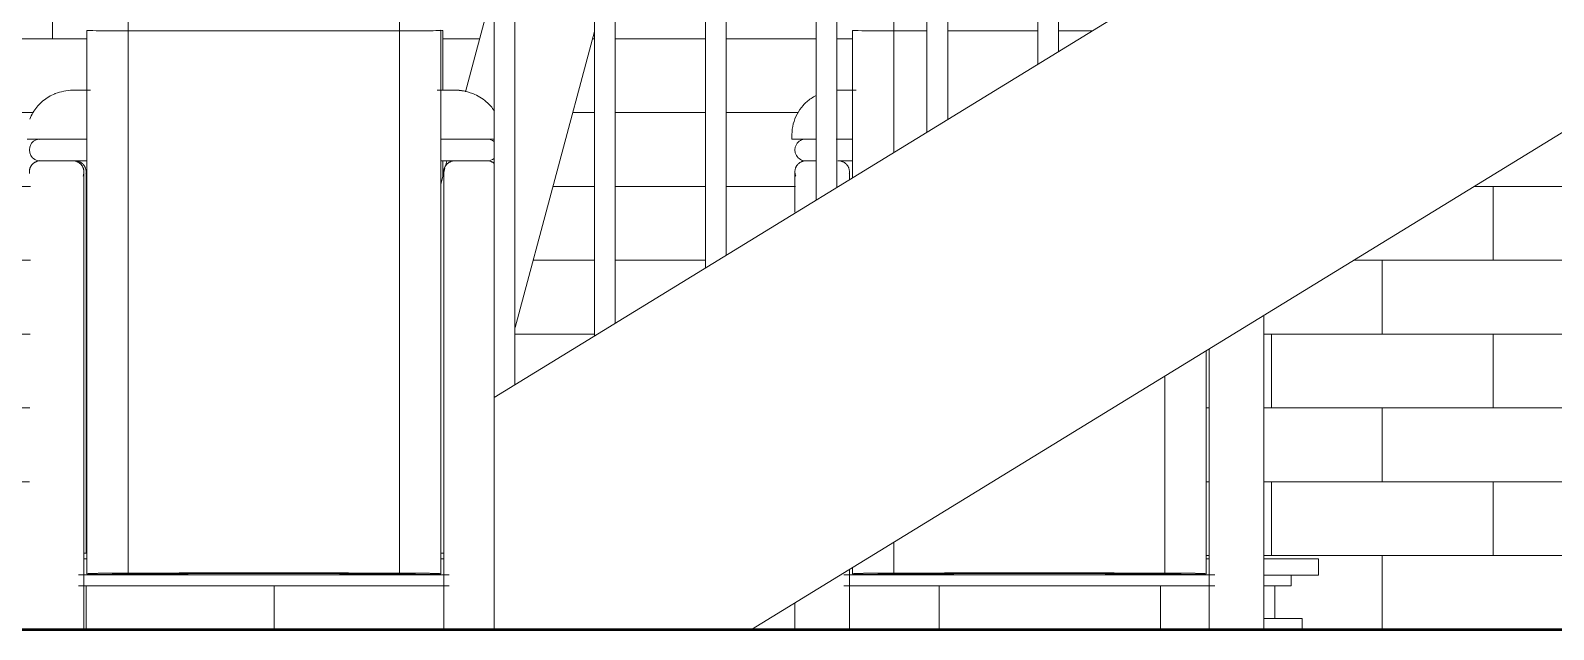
# Model space of a CAD drawing. Extents: x 4834 to 83801, y -13735 to 32221.
# Drawn here: x 13350.3 to 13405.3, y -12508.5 to -12486.9 of the extents above; entities that cross this region are included whole.
import ezdxf

# ---------------------------------------------------------------- set-up
doc = ezdxf.new("R2010")
doc.units = 0
doc.header["$LTSCALE"] = 8
doc.header["$MEASUREMENT"] = 0
doc.linetypes.add('Grid Line 1_2_', pattern=[0.875, 0.5, -0.125, 0.125, -0.125])
doc.layers.get('0').update_dxf_attribs({"lineweight": 9})
for name, color, linetype, lineweight in [('A-DIM-480', 52, 'Continuous', 18), ('A-FLOR-HRAL', 11, 'Continuous', 9), ('A-FLOR-LEVL', 51, 'Continuous', 9), ('A-stairs', 30, 'Continuous', 13), ('A-WALL', 7, 'Continuous', 40), ('A-Wall-New', 1, 'Continuous', 50), ('first_dwg', 8, 'Continuous', 9), ('Furniture', 132, 'Continuous', 5), ('I-FURN', 30, 'Continuous', 9), ('S-STRS', 31, 'Continuous', 9)]:
    doc.layers.add(name, color=color, linetype=linetype, lineweight=lineweight)
doc.layers.add('A-WALL-PATT', color=253, linetype='Continuous')

# ---------------------------------------------------------------- blocks, each defined once
blk = doc.blocks.new('first_dwg_A$C4AF24E16-V5-Section 1')
at = {"layer": 'Furniture'}
for p, q in [((609.218, 0), (604.673, 0)), ((605.972, 0), (604.673, 0)), ((609.218, 0), (605.972, 0)), ((614.916, 0), (605.972, 0)), ((609.218, 0), (614.916, 0)), ((609.218, 0), (614.916, 0))]:
    blk.add_line(p, q, dxfattribs=at)
blk = doc.blocks.new('first_dwg__U58-354703-Section 1')
blk.add_blockref('first_dwg_A$C4AF24E16-V5-Section 1', (0, 0))
blk = doc.blocks.new('first_dwg_A$C4AF24E16-V6-Section 1')
at = {"layer": 'Furniture'}
for p, q in [((641.687, 0), (637.142, 0)), ((638.44, 0), (637.142, 0)), ((641.687, 0), (638.44, 0)), ((642.554, 0), (638.44, 0)), ((641.687, 0), (642.554, 0)), ((641.687, 0), (642.554, 0)), ((645.902, 0), (652.047, 0)), ((645.902, 0), (652.047, 0)), ((655.294, 0), (645.902, 0)), ((656.006, 0), (652.047, 0)), ((655.294, 0), (652.047, 0)), ((655.943, 0), (655.294, 0))]:
    blk.add_line(p, q, dxfattribs=at)
blk = doc.blocks.new('first_dwg__U58-V7-Section 1')
blk.add_blockref('first_dwg_A$C4AF24E16-V6-Section 1', (0, 0))
blk = doc.blocks.new('first_dwg__U59-354704-Section 1')
for name in ['first_dwg__U58-354703-Section 1', 'first_dwg__U58-V7-Section 1']:
    blk.add_blockref(name, (0, 0))
blk = doc.blocks.new('first_dwg_A$C4AF24E16-354705-Section 1')
at = {"layer": 'Furniture'}
for p, q in [((666.792, 0), (650.983, 0)), ((650.983, 0), (655.943, 0)), ((656.73, 0), (666.792, 0)), ((666.792, 0), (660.759, 0)), ((660.759, 0), (666.792, 0)), ((671.337, 0), (666.792, 0)), ((666.792, 0), (671.337, 0)), ((670.038, 0), (666.792, 0)), ((666.792, 0), (670.038, 0))]:
    blk.add_line(p, q, dxfattribs=at)
blk = doc.blocks.new('first_dwg_A$C4AF24E16-V8-Section 1')
at = {"layer": 'Furniture'}
for p, q in [((607.434, 0), (602.888, 0)), ((604.187, 0), (602.888, 0)), ((607.434, 0), (604.187, 0)), ((614.916, 0), (604.187, 0)), ((607.434, 0), (614.916, 0)), ((607.434, 0), (614.916, 0))]:
    blk.add_line(p, q, dxfattribs=at)
blk = doc.blocks.new('first_dwg__U60-354706-Section 1')
blk.add_blockref('first_dwg_A$C4AF24E16-V8-Section 1', (0, 0))
blk = doc.blocks.new('first_dwg_A$C4AF24E16-V9-Section 1')
at = {"layer": 'Furniture'}
for p, q in [((639.902, 0), (635.357, 0)), ((636.656, 0), (635.357, 0)), ((639.902, 0), (636.656, 0)), ((642.554, 0), (636.656, 0)), ((639.902, 0), (650.263, 0)), ((639.902, 0), (650.263, 0)), ((653.509, 0), (644.522, 0)), ((654.808, 0), (650.263, 0)), ((653.509, 0), (650.263, 0)), ((654.808, 0), (653.509, 0))]:
    blk.add_line(p, q, dxfattribs=at)
blk = doc.blocks.new('first_dwg__U60-V10-Section 1')
blk.add_blockref('first_dwg_A$C4AF24E16-V9-Section 1', (0, 0))
blk = doc.blocks.new('first_dwg__U61-354707-Section 1')
for name in ['first_dwg__U60-354706-Section 1', 'first_dwg__U60-V10-Section 1']:
    blk.add_blockref(name, (0, 0))
blk = doc.blocks.new('first_dwg_A$C7F3F290D-V26-Section 1')
at = {"layer": 'Furniture'}
for p, q in [((694.115, 0), (604.115, 0)), ((604.115, 0), (694.115, 0)), ((612.115, 0), (604.115, 0)), ((686.115, 0), (612.115, 0))]:
    blk.add_line(p, q, dxfattribs=at)
blk = doc.blocks.new('first_dwg-354694-Section 1')
at = {"layer": 'A-DIM-480', "color": 42, "lineweight": 13}
for p, q in [((531.034, 0), (1093.113, 0)), ((616.735, 0), (539.606, 0)), ((614.916, 0), (602.002, 0)), ((708.303, 0), (626.024, 0)), ((627.593, 0), (626.024, 0)), ((642.554, 0), (629.561, 0)), ((655.943, 0), (645.902, 0))]:
    blk.add_line(p, q, dxfattribs=at)
at = {"layer": 'A-stairs'}
for p, q in [((602.434, 0), (600.034, 0)), ((602.434, 0), (600.034, 0)), ((603.634, 0), (601.234, 0)), ((603.634, 0), (601.234, 0)), ((606.834, 0), (604.194, 0)), ((606.834, 0), (604.194, 0)), ((608.114, 0), (605.474, 0)), ((608.114, 0), (605.474, 0)), ((611.075, 0), (608.674, 0)), ((611.075, 0), (608.674, 0)), ((612.274, 0), (609.873, 0)), ((612.274, 0), (609.873, 0)), ((615.474, 0), (612.834, 0)), ((615.474, 0), (612.834, 0)), ((616.754, 0), (614.114, 0)), ((616.754, 0), (614.114, 0)), ((614.434, 0), (616.735, 0)), ((617.717, 0), (631.158, 0)), ((617.717, 0), (631.551, 0)), ((631.157, 0), (617.72, 0)), ((620.994, 0), (618.593, 0)), ((620.994, 0), (618.593, 0)), ((620.594, 0), (624.114, 0)), ((624.114, 0), (620.594, 0)), ((620.594, 0), (624.114, 0)), ((624.114, 0), (620.594, 0)), ((620.594, 0), (624.114, 0)), ((624.114, 0), (620.594, 0)), ((663.371, 0), (622.166, 0)), ((622.166, 0), (663.371, 0)), ((625.394, 0), (622.754, 0)), ((625.394, 0), (622.754, 0)), ((622.869, 0), (627.798, 0)), ((663.362, 0), (623.474, 0)), ((623.474, 0), (663.362, 0)), ((624.114, 0), (650.114, 0)), ((624.114, 0), (650.114, 0)), ((650.114, 0), (624.114, 0)), ((624.114, 0), (650.114, 0)), ((665, 0), (624.117, 0)), ((624.117, 0), (664.994, 0)), ((664.876, 0), (624.145, 0)), ((624.145, 0), (664.876, 0)), ((628.354, 0), (626.024, 0)), ((628.354, 0), (626.024, 0)), ((626.024, 0), (650.114, 0)), ((626.024, 0), (650.114, 0)), ((650.114, 0), (626.024, 0)), ((631.551, 0), (626.037, 0)), ((629.634, 0), (627.234, 0)), ((629.634, 0), (627.234, 0)), ((632.754, 0), (630.114, 0)), ((632.754, 0), (630.114, 0)), ((695.554, 0), (631.153, 0)), ((664.954, 0), (631.17, 0)), ((631.17, 0), (664.954, 0)), ((634.034, 0), (631.394, 0)), ((634.034, 0), (631.394, 0)), ((636.994, 0), (634.593, 0)), ((636.994, 0), (634.593, 0)), ((638.274, 0), (635.873, 0)), ((638.274, 0), (635.873, 0)), ((641.394, 0), (638.754, 0)), ((641.394, 0), (638.754, 0)), ((642.674, 0), (640.034, 0)), ((642.674, 0), (640.034, 0)), ((645.554, 0), (643.235, 0)), ((645.554, 0), (643.235, 0)), ((648.114, 0), (644.515, 0)), ((648.114, 0), (644.515, 0)), ((644.674, 0), (699.154, 0)), ((699.154, 0), (644.674, 0)), ((653.634, 0), (650.114, 0)), ((653.634, 0), (650.114, 0)), ((653.634, 0), (650.114, 0)), ((653.634, 0), (746.923, 0))]:
    blk.add_line(p, q, dxfattribs=at)
at = {"layer": 'A-stairs', "flags": 128}
for points in [[(614.434, 0), (694.515, 0), (688.915, 0), (689.714, 0), (694.515, 0), (688.915, 0), (689.714, 0), (694.515, 0)], [(626.024, 0), (650.114, 0), (653.634, 0)], [(626.024, 0), (694.515, 0), (688.915, 0), (689.714, 0), (694.515, 0), (688.915, 0), (689.714, 0), (694.515, 0)]]:
    blk.add_lwpolyline(points, dxfattribs=at)
at = {"layer": 'A-Wall-New'}
for p, q in [((534.034, 0), (1090.113, 0)), ((539.534, 0), (1084.613, 0))]:
    blk.add_line(p, q, dxfattribs=at)
at = {"layer": 'Furniture'}
for p, q in [((601.924, 0), (614.916, 0)), ((614.916, 0), (602.002, 0)), ((626.024, 0), (627.593, 0)), ((627.593, 0), (626.024, 0)), ((629.561, 0), (642.554, 0)), ((642.554, 0), (629.561, 0)), ((644.522, 0), (658.536, 0)), ((655.943, 0), (645.902, 0))]:
    blk.add_line(p, q, dxfattribs=at)
for name in ['first_dwg__U61-354707-Section 1', 'first_dwg_A$C7F3F290D-V26-Section 1', 'first_dwg__U59-354704-Section 1', 'first_dwg_A$C4AF24E16-354705-Section 1']:
    blk.add_blockref(name, (0, 0))
blk = doc.blocks.new('Black_glass_V_Style_Dining_Table_and_Chairs_17295 - Black_glass_V_Style_Dining_Table_and_Chairs_17295-366985-Section 1')
at = {"layer": 'I-FURN'}
for p, q in [((603.527, 43.999), (603.527, 21.629)), ((613.313, 21.629), (613.313, 43.999)), ((631.164, 43.999), (631.164, 21.629)), ((616.735, 23.291), (615.7, 19.428)), ((602.033, 21.64), (602.033, 2.013)), ((603.527, 21.629), (603.527, 2.035)), ((613.313, 2.035), (613.313, 21.629)), ((614.806, 2.013), (614.806, 21.64)), ((614.885, 19.488), (614.885, 21.64)), ((617.494, 10.911), (620.36, 21.608)), ((629.671, 21.64), (629.671, 16.317)), ((631.164, 21.629), (631.164, 17.233)), ((601.608, 19.489), (601.607, 19.489)), ((602.163, 19.489), (601.608, 19.489)), ((601.648, 19.488), (602.034, 19.488)), ((602.034, 19.488), (601.648, 19.488)), ((615.241, 19.489), (614.677, 19.489)), ((614.806, 19.488), (615.2, 19.488)), ((615.2, 19.488), (614.806, 19.488)), ((615.311, 19.489), (615.2, 19.489)), ((615.311, 19.489), (615.311, 19.489)), ((629.801, 19.489), (629.236, 19.489)), ((629.277, 19.488), (629.671, 19.488)), ((629.671, 19.488), (629.277, 19.488)), ((599.878, 17.717), (600.434, 17.717)), ((600.798, 17.717), (600.349, 17.717)), ((600.434, 17.717), (602.029, 17.717)), ((614.811, 17.717), (616.406, 17.717)), ((616.49, 17.717), (616.042, 17.717)), ((616.406, 17.717), (616.735, 17.717)), ((627.488, 17.717), (627.488, 17.885)), ((627.488, 17.717), (628.071, 17.717)), ((628.36, 17.717), (627.987, 17.717)), ((628.071, 17.717), (628.342, 17.717)), ((629.088, 17.717), (629.667, 17.717)), ((600.349, 16.929), (600.798, 16.929)), ((600.798, 16.929), (600.349, 16.929)), ((600.349, 16.929), (600.798, 16.929)), ((601.924, 15.956), (601.924, 16.531)), ((602.002, 2.756), (602.002, 16.531)), ((614.958, 16.656), (614.806, 16.091)), ((614.885, 16.385), (614.885, 16.929)), ((614.916, 16.531), (614.916, 15.956)), ((615.031, 16.929), (614.98, 16.741)), ((616.491, 16.929), (616.042, 16.929)), ((616.042, 16.929), (616.491, 16.929)), ((616.042, 16.929), (616.49, 16.929)), ((627.593, 16.531), (627.593, 15.956)), ((627.593, 16.531), (627.593, 15.956)), ((628.36, 16.929), (627.987, 16.929)), ((627.987, 16.929), (628.36, 16.929)), ((627.987, 16.929), (628.36, 16.929)), ((629.561, 16.25), (629.561, 16.531)), ((629.561, 16.25), (629.561, 16.531)), ((601.924, 1.967), (601.924, 14.16)), ((614.916, 14.16), (614.916, 1.966)), ((644.522, 2.559), (644.522, 11.351)), ((644.522, 0), (644.522, 11.351)), ((642.444, 2.013), (642.444, 10.076)), ((642.554, 10.143), (642.554, 2.559)), ((642.554, 10.143), (642.554, 1.967)), ((640.951, 2.035), (640.951, 9.159)), ((601.923, 2.756), (602.034, 2.756)), ((614.805, 2.756), (614.917, 2.756)), ((631.164, 3.154), (631.164, 2.035)), ((601.923, 2.559), (602.034, 2.559)), ((614.806, 2.559), (614.917, 2.559)), ((629.671, 2.238), (629.671, 2.013)), ((642.443, 2.559), (642.554, 2.559)), ((644.521, 2.559), (646.492, 2.559)), ((646.492, 1.969), (646.492, 2.559)), ((615.113, 1.973), (601.727, 1.973)), ((642.75, 1.973), (629.365, 1.973)), ((629.561, 1.966), (629.561, 2.17)), ((646.492, 1.969), (644.522, 1.969)), ((645.508, 1.575), (645.508, 1.969)), ((601.727, 1.58), (615.113, 1.58)), ((601.924, 0), (601.924, 1.587)), ((602.002, 0), (602.002, 1.587)), ((614.916, 1.586), (614.916, 0)), ((629.365, 1.58), (642.75, 1.58)), ((629.561, 0), (629.561, 1.586)), ((629.561, 0), (629.561, 1.586)), ((642.554, 1.587), (642.554, 0)), ((642.554, 1.587), (642.554, 0)), ((644.522, 1.575), (645.508, 1.575)), ((644.918, 0.394), (644.918, 1.575)), ((627.593, 0.963), (627.593, 0)), ((627.593, 0.963), (627.593, 0)), ((644.524, 0.394), (645.902, 0.394)), ((645.902, 0), (645.902, 0.394)), ((600.349, 0), (599.955, 0)), ((601.53, 0), (600.349, 0)), ((601.924, 0), (601.53, 0)), ((602.002, 0), (601.95, 0)), ((615.31, 0), (614.916, 0)), ((616.491, 0), (615.31, 0)), ((616.737, 0), (616.491, 0)), ((627.987, 0), (627.593, 0)), ((629.168, 0), (627.987, 0)), ((629.561, 0), (629.168, 0)), ((642.947, 0), (642.554, 0)), ((644.128, 0), (642.947, 0)), ((644.522, 0), (644.128, 0)), ((644.524, 0), (645.902, 0))]:
    blk.add_line(p, q, dxfattribs=at)
at = {"layer": 'I-FURN', "flags": 128}
for points in [[(599.977, 18.44), (600, 18.498), (600.026, 18.556), (600.054, 18.612), (600.084, 18.667), (600.117, 18.721), (600.151, 18.774), (600.188, 18.825), (600.226, 18.875), (600.267, 18.923), (600.309, 18.97), (600.354, 19.015), (600.4, 19.058), (600.447, 19.099), (600.497, 19.138), (600.548, 19.175), (600.6, 19.21), (600.654, 19.243), (600.709, 19.274), (600.765, 19.302), (600.822, 19.329), (600.88, 19.353), (600.89, 19.357)], [(600.89, 19.357), (600.966, 19.384), (601.043, 19.408), (601.121, 19.429), (601.199, 19.447), (601.278, 19.462), (601.358, 19.473), (601.438, 19.481), (601.519, 19.487), (601.599, 19.489), (601.607, 19.489)], [(601.607, 19.489), (601.608, 19.489), (601.608, 19.489), (601.609, 19.489), (601.61, 19.489), (601.612, 19.489), (601.614, 19.489), (601.617, 19.489), (601.619, 19.489), (601.623, 19.489), (601.626, 19.489), (601.63, 19.489), (601.634, 19.489), (601.639, 19.489), (601.644, 19.489), (601.649, 19.489), (601.654, 19.489), (601.66, 19.489), (601.666, 19.489), (601.673, 19.489), (601.679, 19.489), (601.686, 19.489)], [(615.162, 19.489), (615.17, 19.489), (615.179, 19.489), (615.187, 19.489), (615.196, 19.489), (615.204, 19.489), (615.211, 19.489), (615.219, 19.489), (615.226, 19.489), (615.234, 19.489), (615.236, 19.489)], [(615.311, 19.489), (615.311, 19.489), (615.31, 19.489), (615.309, 19.489), (615.308, 19.489), (615.306, 19.489), (615.304, 19.489), (615.302, 19.489), (615.299, 19.489), (615.296, 19.489), (615.292, 19.489), (615.288, 19.489), (615.284, 19.489), (615.28, 19.489), (615.275, 19.489), (615.27, 19.489)], [(615.311, 19.489), (615.391, 19.487), (615.472, 19.482), (615.552, 19.474), (615.632, 19.463), (615.706, 19.449)], [(629.241, 19.489), (629.248, 19.489), (629.256, 19.489), (629.263, 19.489), (629.271, 19.489), (629.279, 19.489), (629.287, 19.489), (629.295, 19.489), (629.304, 19.489), (629.313, 19.489), (629.322, 19.489)], [(602.034, 17.717), (601.962, 17.717), (601.886, 17.717), (601.812, 17.717), (601.74, 17.717), (601.669, 17.717), (601.601, 17.717), (601.534, 17.717), (601.47, 17.717), (601.409, 17.717), (601.35, 17.717), (601.293, 17.717), (601.239, 17.717), (601.188, 17.717), (601.14, 17.717), (601.095, 17.717), (601.052, 17.717), (601.013, 17.717), (600.977, 17.717), (600.944, 17.717), (600.914, 17.717), (600.888, 17.717), (600.865, 17.717), (600.845, 17.717), (600.828, 17.717), (600.815, 17.717), (600.806, 17.717), (600.8, 17.717), (600.798, 17.717)], [(616.042, 17.717), (616.037, 17.717), (616.029, 17.717), (616.017, 17.717), (616.002, 17.717), (615.984, 17.717), (615.962, 17.717), (615.937, 17.717), (615.908, 17.717), (615.876, 17.717), (615.841, 17.717), (615.803, 17.717), (615.762, 17.717), (615.718, 17.717), (615.671, 17.717), (615.621, 17.717), (615.568, 17.717), (615.513, 17.717), (615.455, 17.717), (615.394, 17.717), (615.331, 17.717), (615.266, 17.717), (615.198, 17.717), (615.129, 17.717), (615.057, 17.717), (614.983, 17.717), (614.908, 17.717), (614.831, 17.717)], [(629.671, 17.717), (629.6, 17.717), (629.524, 17.717), (629.45, 17.717), (629.377, 17.717), (629.307, 17.717), (629.238, 17.717), (629.172, 17.717), (629.11, 17.717)], [(600.798, 16.929), (600.803, 16.929), (600.811, 16.929), (600.823, 16.929), (600.838, 16.929), (600.856, 16.929), (600.878, 16.929), (600.903, 16.929), (600.932, 16.929), (600.963, 16.929), (600.998, 16.929), (601.036, 16.929), (601.078, 16.929), (601.122, 16.929), (601.169, 16.929), (601.219, 16.929), (601.272, 16.929), (601.327, 16.929), (601.385, 16.929), (601.446, 16.929), (601.509, 16.929), (601.574, 16.929), (601.642, 16.929), (601.711, 16.929), (601.783, 16.929), (601.857, 16.929), (601.932, 16.929), (602.009, 16.929)], [(601.924, 0), (601.924, 0.661), (601.924, 1.321), (601.924, 1.979), (601.924, 2.634), (601.924, 3.285), (601.924, 3.931), (601.924, 4.57), (601.924, 5.201), (601.924, 5.825), (601.924, 6.439), (601.924, 7.043), (601.924, 7.636), (601.924, 8.216), (601.924, 8.783), (601.924, 9.337), (601.924, 9.875), (601.924, 10.397), (601.924, 10.903), (601.924, 11.392), (601.924, 11.862), (601.924, 12.313), (601.924, 12.745), (601.924, 13.156), (601.924, 13.546), (601.924, 13.914), (601.924, 14.26), (601.924, 14.584), (601.924, 14.884), (601.924, 15.16), (601.924, 15.412), (601.924, 15.639), (601.924, 15.841), (601.924, 16.018), (601.924, 16.169), (601.924, 16.295), (601.924, 16.394), (601.924, 16.467), (601.924, 16.514), (601.924, 16.531)], [(602.002, 16.531), (602.002, 16.502), (602.002, 16.446), (602.002, 16.365), (602.002, 16.257), (602.002, 16.123), (602.002, 15.963), (602.002, 15.778), (602.002, 15.568), (602.002, 15.332), (602.002, 15.073), (602.002, 14.789), (602.002, 14.481), (602.002, 14.15), (602.002, 13.797), (602.002, 13.421), (602.002, 13.024), (602.002, 12.606), (602.002, 12.168), (602.002, 11.711), (602.002, 11.235), (602.002, 10.741), (602.002, 10.229), (602.002, 9.701), (602.002, 9.158), (602.002, 8.6), (602.002, 8.029), (602.002, 7.444), (602.002, 6.848), (602.002, 6.24), (602.002, 5.623), (602.002, 4.997), (602.002, 4.362), (602.002, 3.721), (602.002, 3.074), (602.002, 2.756)], [(614.806, 16.929), (614.878, 16.929), (614.954, 16.929), (615.028, 16.929), (615.1, 16.929), (615.171, 16.929), (615.239, 16.929), (615.305, 16.929), (615.369, 16.929), (615.431, 16.929), (615.49, 16.929), (615.547, 16.929), (615.6, 16.929), (615.651, 16.929), (615.7, 16.929), (615.745, 16.929), (615.787, 16.929), (615.827, 16.929), (615.863, 16.929), (615.896, 16.929), (615.926, 16.929), (615.952, 16.929), (615.975, 16.929), (615.995, 16.929), (616.011, 16.929), (616.024, 16.929), (616.034, 16.929), (616.04, 16.929), (616.042, 16.929)], [(614.916, 16.531), (614.916, 16.502), (614.916, 16.446), (614.916, 16.365), (614.916, 16.257), (614.916, 16.123), (614.916, 15.963), (614.916, 15.778), (614.916, 15.568), (614.916, 15.332), (614.916, 15.073), (614.916, 14.789), (614.916, 14.481), (614.916, 14.15), (614.916, 13.797), (614.916, 13.421), (614.916, 13.024), (614.916, 12.606), (614.916, 12.168), (614.916, 11.711), (614.916, 11.235), (614.916, 10.741), (614.916, 10.229), (614.916, 9.701), (614.916, 9.158), (614.916, 8.6), (614.916, 8.029), (614.916, 7.444), (614.916, 6.848), (614.916, 6.24), (614.916, 5.623), (614.916, 4.997), (614.916, 4.362), (614.916, 3.721), (614.916, 3.074), (614.916, 2.422), (614.916, 1.766), (614.916, 1.107), (614.916, 0.446), (614.916, 0)], [(627.593, 15.956), (627.593, 16.018), (627.593, 16.169), (627.593, 16.295), (627.593, 16.394), (627.593, 16.467), (627.593, 16.514), (627.593, 16.531)], [(627.593, 16.531), (627.593, 16.502), (627.593, 16.446), (627.593, 16.365), (627.593, 16.257), (627.593, 16.123), (627.593, 15.963), (627.593, 15.778), (627.593, 15.568), (627.593, 15.332), (627.593, 15.073)], [(629.146, 16.929), (629.212, 16.929), (629.279, 16.929), (629.349, 16.929), (629.421, 16.929), (629.494, 16.929), (629.569, 16.929), (629.646, 16.929)], [(629.561, 16.531), (629.561, 16.502), (629.561, 16.446), (629.561, 16.365), (629.561, 16.257)], [(629.561, 16.25), (629.561, 16.295), (629.561, 16.394), (629.561, 16.467), (629.561, 16.514), (629.561, 16.531)], [(644.522, 11.351), (644.522, 11.235), (644.522, 10.741), (644.522, 10.229), (644.522, 9.701), (644.522, 9.158), (644.522, 8.6), (644.522, 8.029), (644.522, 7.444), (644.522, 6.848), (644.522, 6.24), (644.522, 5.623), (644.522, 4.997), (644.522, 4.362), (644.522, 3.721), (644.522, 3.074), (644.522, 2.559)], [(644.522, 0), (644.522, 0.661), (644.522, 1.321), (644.522, 1.979), (644.522, 2.634), (644.522, 3.285), (644.522, 3.931), (644.522, 4.57), (644.522, 5.201), (644.522, 5.825), (644.522, 6.439), (644.522, 7.043), (644.522, 7.636), (644.522, 8.216), (644.522, 8.783), (644.522, 9.337), (644.522, 9.875), (644.522, 10.397), (644.522, 10.903), (644.522, 11.351)], [(642.554, 2.559), (642.554, 2.634), (642.554, 3.285), (642.554, 3.931), (642.554, 4.57), (642.554, 5.201), (642.554, 5.825), (642.554, 6.439), (642.554, 7.043), (642.554, 7.636), (642.554, 8.216), (642.554, 8.783), (642.554, 9.337), (642.554, 9.875), (642.554, 10.143)], [(642.554, 10.143), (642.554, 9.701), (642.554, 9.158), (642.554, 8.6), (642.554, 8.029), (642.554, 7.444), (642.554, 6.848), (642.554, 6.24), (642.554, 5.623), (642.554, 4.997), (642.554, 4.362), (642.554, 3.721), (642.554, 3.074), (642.554, 2.422), (642.554, 1.766), (642.554, 1.107), (642.554, 0.446), (642.554, 0)], [(629.561, 0), (629.561, 0.661), (629.561, 1.321), (629.561, 1.979), (629.561, 2.17)], [(602.002, 1.587), (602.002, 1.107), (602.002, 0.446), (602.002, 0)], [(629.561, 1.586), (629.561, 1.107), (629.561, 0.446), (629.561, 0)], [(642.554, 0), (642.554, 0.661), (642.554, 1.321), (642.554, 1.587)], [(627.593, 0), (627.593, 0.661), (627.593, 0.963)], [(627.593, 0.963), (627.593, 0.446), (627.593, 0)]]:
    blk.add_lwpolyline(points, dxfattribs=at)
at = {"layer": 'I-FURN'}
for centre, major_axis, ratio, start_param, end_param in [((600.349, 17.323), (0, 0.394), 0.999391, 0, 3.141593), ((600.428, 17.323), (0, 0.394), 0.999391, 0, 0.261799), ((616.49, 17.323), (0, 0.394), 0.999391, 5.605289, 6.283185), ((627.987, 17.323), (0, 0.394), 0.999391, 0, 3.141593), ((627.987, 17.323), (0, 0.394), 0.999391, 0, 0.261799), ((600.428, 17.323), (0, 0.394), 0.999391, 2.879793, 3.140668), ((616.49, 17.323), (0, 0.394), 0.999391, 3.141593, 3.819489), ((627.987, 17.323), (0, 0.394), 0.999391, 2.879793, 3.140668), ((602.395, 2.013), (0.362, 0), 0.043561, 2.381404, 4.290794), ((602.997, 1.988), (1.192, 0), 0.043561, 1.110647, 2.381404), ((602.735, 2.046), (1.192, 0), 0.043561, 4.290794, 5.488035), ((608.42, 0.203), (42.347, 0), 0.043561, 1.454987, 1.686606), ((608.42, 0.203), (41.757, 0), 0.043561, 1.454386, 1.687206), ((614.105, 2.046), (1.192, 0), 0.043561, 3.936743, 5.133984), ((613.843, 1.988), (1.192, 0), 0.043561, 0.760189, 2.030946), ((614.445, 2.013), (0.362, 0), 0.043561, 5.133984, 7.043374), ((630.033, 2.013), (0.362, 0), 0.043561, 2.381404, 4.290794), ((630.635, 1.988), (1.192, 0), 0.043561, 1.110647, 2.381404), ((630.373, 2.046), (1.192, 0), 0.043561, 4.290794, 5.488035), ((636.058, 0.203), (42.347, 0), 0.043561, 1.454987, 1.686606), ((636.058, 0.203), (41.757, 0), 0.043561, 1.454386, 1.687206), ((641.742, 2.046), (1.192, 0), 0.043561, 3.936743, 5.133984), ((641.48, 1.988), (1.192, 0), 0.043561, 0.760189, 2.030946), ((642.082, 2.013), (0.362, 0), 0.043561, 5.133984, 7.043374)]:
    blk.add_ellipse(centre, major_axis=major_axis, ratio=ratio, start_param=start_param, end_param=end_param, dxfattribs=at)
for points, knots in [([(602.033, 21.64), (602.033, 21.64), (602.034, 21.64), (602.045, 21.638), (602.079, 21.636), (602.113, 21.635), (602.133, 21.635)], [0.6018683, 0.6018683, 0.6018683, 0.6018683, 0.625, 0.75, 0.875, 1, 1, 1, 1]), ([(602.133, 21.635), (602.272, 21.632), (602.582, 21.627), (603.093, 21.626), (603.391, 21.628), (603.527, 21.629)], [0, 0, 0, 0, 0.4, 0.7, 1, 1, 1, 1]), ([(613.313, 21.629), (613.494, 21.628), (613.851, 21.626), (614.351, 21.628), (614.602, 21.633), (614.707, 21.635)], [0, 0, 0, 0, 0.4, 0.7, 1, 1, 1, 1]), ([(614.707, 21.635), (614.746, 21.636), (614.791, 21.638), (614.806, 21.64), (614.806, 21.64), (614.806, 21.64)], [0, 0, 0, 0, 0.25, 0.375, 0.3981317, 0.3981317, 0.3981317, 0.3981317]), ([(614.806, 21.645), (614.842, 21.644), (614.879, 21.643), (614.886, 21.641), (614.885, 21.64)], [0.25, 0.25, 0.25, 0.25, 0.5, 0.625, 0.625, 0.625, 0.625]), ([(629.671, 21.64), (629.671, 21.64), (629.672, 21.64), (629.682, 21.638), (629.716, 21.636), (629.751, 21.635), (629.771, 21.635)], [0.6018683, 0.6018683, 0.6018683, 0.6018683, 0.625, 0.75, 0.875, 1, 1, 1, 1]), ([(629.771, 21.635), (629.91, 21.632), (630.22, 21.627), (630.731, 21.626), (631.028, 21.628), (631.164, 21.629)], [0, 0, 0, 0, 0.4, 0.7, 1, 1, 1, 1]), ([(633.108, 21.625), (633.546, 21.625), (634.629, 21.624), (635.714, 21.623), (636.36, 21.623)], [0.1990367, 0.1990367, 0.1990367, 0.1990367, 0.3333333, 0.5308652, 0.5308652, 0.5308652, 0.5308652]), ([(637.11, 21.624), (637.304, 21.624), (637.708, 21.624), (638.112, 21.624), (638.323, 21.625)], [0.6073486, 0.6073486, 0.6073486, 0.6073486, 0.6666667, 0.7310464, 0.7310464, 0.7310464, 0.7310464]), ([(615.968, 19.357), (616.144, 19.29), (616.439, 19.114), (616.663, 18.853), (616.744, 18.727)], [-1, -1, -1, -1, -0.7, -0.4654065, -0.4654065, -0.4654065, -0.4654065]), ([(627.488, 17.885), (627.488, 18.012), (627.52, 18.267), (627.657, 18.626), (627.877, 18.942), (628.123, 19.157), (628.293, 19.257), (628.355, 19.289)], [-1, -1, -1, -1, -0.8, -0.6, -0.4, -0.2, -0.0892625, -0.0892625, -0.0892625, -0.0892625]), ([(599.96, 16.469), (599.958, 16.479), (599.956, 16.499), (599.955, 16.529), (599.956, 16.559), (599.959, 16.589), (599.964, 16.619), (599.972, 16.648), (599.98, 16.673), (599.988, 16.692), (599.995, 16.706), (600.002, 16.72), (600.012, 16.738), (600.027, 16.762), (600.043, 16.784), (600.056, 16.798), (600.064, 16.807), (600.072, 16.815), (600.082, 16.824), (600.1, 16.84), (600.124, 16.859), (600.155, 16.879), (600.183, 16.893), (600.208, 16.902), (600.232, 16.911), (600.278, 16.922), (600.32, 16.928), (600.349, 16.929)], [0.4444444, 0.4444444, 0.4444444, 0.4444444, 0.4722222, 0.5, 0.5277778, 0.5555556, 0.5833333, 0.6111111, 0.6388889, 0.6527778, 0.6666667, 0.6805556, 0.6944444, 0.7222222, 0.75, 0.7638889, 0.7708333, 0.7777778, 0.7916667, 0.8055556, 0.8333333, 0.8611111, 0.8888889, 0.9027778, 0.9166667, 0.9444444, 1, 1, 1, 1]), ([(601.53, 16.929), (601.559, 16.928), (601.601, 16.922), (601.647, 16.911), (601.672, 16.902), (601.696, 16.893), (601.724, 16.879), (601.756, 16.859), (601.779, 16.84), (601.797, 16.824), (601.81, 16.813), (601.821, 16.801), (601.836, 16.784), (601.853, 16.762), (601.87, 16.734), (601.885, 16.706), (601.897, 16.678), (601.907, 16.648), (601.915, 16.619), (601.92, 16.589), (601.923, 16.559), (601.924, 16.529), (601.923, 16.499), (601.92, 16.469), (601.914, 16.439), (601.906, 16.409), (601.898, 16.387), (601.894, 16.375), (601.892, 16.372)], [0, 0, 0, 0, 0.0555556, 0.0833333, 0.0972222, 0.1111111, 0.1388889, 0.1666667, 0.1944444, 0.2083333, 0.2222222, 0.2361111, 0.25, 0.2777778, 0.3055556, 0.3333333, 0.3611111, 0.3888889, 0.4166667, 0.4444444, 0.4722222, 0.5, 0.5277778, 0.5555556, 0.5833333, 0.6111111, 0.6388889, 0.6463382, 0.6463382, 0.6463382, 0.6463382]), ([(601.999, 16.475), (602, 16.483), (602.002, 16.501), (602.003, 16.529), (602.002, 16.559), (601.999, 16.589), (601.993, 16.619), (601.986, 16.648), (601.977, 16.673), (601.97, 16.692), (601.963, 16.706), (601.956, 16.72), (601.946, 16.738), (601.931, 16.762), (601.915, 16.784), (601.902, 16.798), (601.894, 16.807), (601.886, 16.815), (601.876, 16.824), (601.858, 16.84), (601.834, 16.859), (601.803, 16.879), (601.774, 16.893), (601.75, 16.902), (601.725, 16.911), (601.68, 16.922), (601.638, 16.928), (601.609, 16.929)], [0.4504313, 0.4504313, 0.4504313, 0.4504313, 0.4722222, 0.5, 0.5277778, 0.5555556, 0.5833333, 0.6111111, 0.6388889, 0.6527778, 0.6666667, 0.6805556, 0.6944444, 0.7222222, 0.75, 0.7638889, 0.7708333, 0.7777778, 0.7916667, 0.8055556, 0.8333333, 0.8611111, 0.8888889, 0.9027778, 0.9166667, 0.9444444, 1, 1, 1, 1]), ([(614.921, 16.469), (614.919, 16.479), (614.917, 16.499), (614.916, 16.529), (614.917, 16.559), (614.92, 16.589), (614.925, 16.619), (614.933, 16.648), (614.941, 16.673), (614.949, 16.692), (614.955, 16.706), (614.963, 16.72), (614.973, 16.738), (614.987, 16.762), (615.004, 16.784), (615.017, 16.798), (615.024, 16.807), (615.032, 16.815), (615.043, 16.824), (615.06, 16.84), (615.084, 16.859), (615.116, 16.879), (615.144, 16.893), (615.168, 16.902), (615.193, 16.911), (615.239, 16.922), (615.281, 16.928), (615.31, 16.929)], [0.4444444, 0.4444444, 0.4444444, 0.4444444, 0.4722222, 0.5, 0.5277778, 0.5555556, 0.5833333, 0.6111111, 0.6388889, 0.6527778, 0.6666667, 0.6805556, 0.6944444, 0.7222222, 0.75, 0.7638889, 0.7708333, 0.7777778, 0.7916667, 0.8055556, 0.8333333, 0.8611111, 0.8888889, 0.9027778, 0.9166667, 0.9444444, 1, 1, 1, 1]), ([(616.491, 16.929), (616.52, 16.928), (616.562, 16.922), (616.607, 16.911), (616.632, 16.902), (616.656, 16.893), (616.685, 16.879), (616.715, 16.86), (616.732, 16.846), (616.74, 16.84)], [0, 0, 0, 0, 0.0555556, 0.0833333, 0.0972222, 0.1111111, 0.1388889, 0.1666667, 0.1898638, 0.1898638, 0.1898638, 0.1898638]), ([(627.624, 16.372), (627.623, 16.375), (627.618, 16.387), (627.611, 16.409), (627.603, 16.439), (627.597, 16.469), (627.594, 16.499), (627.593, 16.529), (627.594, 16.559), (627.597, 16.589), (627.602, 16.619), (627.61, 16.648), (627.618, 16.673), (627.626, 16.692), (627.632, 16.706), (627.639, 16.72), (627.65, 16.738), (627.664, 16.762), (627.681, 16.784), (627.694, 16.798), (627.701, 16.807), (627.709, 16.815), (627.72, 16.824), (627.737, 16.84), (627.761, 16.859), (627.792, 16.879), (627.821, 16.893), (627.845, 16.902), (627.87, 16.911), (627.916, 16.922), (627.958, 16.928), (627.987, 16.929)], [0.3536618, 0.3536618, 0.3536618, 0.3536618, 0.3611111, 0.3888889, 0.4166667, 0.4444444, 0.4722222, 0.5, 0.5277778, 0.5555556, 0.5833333, 0.6111111, 0.6388889, 0.6527778, 0.6666667, 0.6805556, 0.6944444, 0.7222222, 0.75, 0.7638889, 0.7708333, 0.7777778, 0.7916667, 0.8055556, 0.8333333, 0.8611111, 0.8888889, 0.9027778, 0.9166667, 0.9444444, 1, 1, 1, 1]), ([(627.632, 16.706), (627.628, 16.696), (627.62, 16.678), (627.61, 16.648), (627.602, 16.619), (627.597, 16.589), (627.594, 16.559), (627.593, 16.529), (627.594, 16.501), (627.596, 16.483), (627.597, 16.475)], [0.3333333, 0.3333333, 0.3333333, 0.3333333, 0.3611111, 0.3888889, 0.4166667, 0.4444444, 0.4722222, 0.5, 0.5277778, 0.5497604, 0.5497604, 0.5497604, 0.5497604]), ([(629.168, 16.929), (629.197, 16.928), (629.239, 16.922), (629.284, 16.911), (629.309, 16.902), (629.333, 16.893), (629.362, 16.879), (629.393, 16.859), (629.417, 16.84), (629.435, 16.824), (629.447, 16.813), (629.459, 16.801), (629.474, 16.784), (629.49, 16.762), (629.507, 16.734), (629.52, 16.711), (629.529, 16.692), (629.536, 16.673), (629.545, 16.648), (629.552, 16.619), (629.558, 16.589), (629.561, 16.559), (629.562, 16.529), (629.561, 16.499), (629.558, 16.479), (629.557, 16.469)], [0, 0, 0, 0, 0.0555556, 0.0833333, 0.0972222, 0.1111111, 0.1388889, 0.1666667, 0.1944444, 0.2083333, 0.2222222, 0.2361111, 0.25, 0.2777778, 0.3055556, 0.3333333, 0.3472222, 0.3611111, 0.3888889, 0.4166667, 0.4444444, 0.4722222, 0.5, 0.5277778, 0.5555556, 0.5555556, 0.5555556, 0.5555556]), ([(629.558, 16.475), (629.559, 16.483), (629.561, 16.501), (629.562, 16.529), (629.561, 16.559), (629.558, 16.589), (629.552, 16.619), (629.545, 16.648), (629.536, 16.673), (629.529, 16.692), (629.524, 16.701), (629.522, 16.706)], [0.4504313, 0.4504313, 0.4504313, 0.4504313, 0.4722222, 0.5, 0.5277778, 0.5555556, 0.5833333, 0.6111111, 0.6388889, 0.6527778, 0.6666667, 0.6666667, 0.6666667, 0.6666667])]:
    blk.add_open_spline(points, degree=3, knots=knots, dxfattribs=at)
for points in [[(603.527, 21.629), (604.609, 21.627), (606.784, 21.623), (610.056, 21.623), (612.231, 21.627), (613.313, 21.629)], [(629.671, 21.64), (629.671, 21.64), (629.671, 21.64), (629.671, 21.64)], [(631.164, 21.629), (631.561, 21.628), (631.959, 21.628), (632.358, 21.627)], [(615.2, 19.488), (615.32, 19.491), (615.57, 19.475), (615.835, 19.407), (615.968, 19.357)], [(629.236, 19.489), (629.195, 19.489), (629.153, 19.487), (629.11, 19.485)], [(629.11, 19.485), (629.167, 19.488), (629.223, 19.489), (629.277, 19.488)]]:
    blk.add_open_spline(points, degree=3, dxfattribs=at)
blk = doc.blocks.new('Railing - 3_4_-368262-Section 1')
at = {"layer": 'A-FLOR-HRAL'}
for p, q in [((681.11, 47.882), (681.11, 79.906)), ((680.36, 47.422), (680.36, 79.446))]:
    blk.add_line(p, q, dxfattribs=at)
blk = doc.blocks.new('Railing - 3_4_-368260-Section 1')
at = {"layer": 'A-FLOR-HRAL'}
for p, q in [((676.36, 44.967), (676.36, 76.992)), ((677.11, 45.427), (677.11, 77.452))]:
    blk.add_line(p, q, dxfattribs=at)
blk = doc.blocks.new('Railing - 3_4_-368258-Section 1')
at = {"layer": 'A-FLOR-HRAL'}
for p, q in [((673.11, 42.973), (673.11, 74.997)), ((672.36, 42.512), (672.36, 74.537))]:
    blk.add_line(p, q, dxfattribs=at)
blk = doc.blocks.new('Railing - 3_4_-368256-Section 1')
at = {"layer": 'A-FLOR-HRAL'}
for p, q in [((668.36, 40.058), (668.36, 72.082)), ((669.11, 40.518), (669.11, 72.543))]:
    blk.add_line(p, q, dxfattribs=at)
blk = doc.blocks.new('Railing - 3_4_-368254-Section 1')
at = {"layer": 'A-FLOR-HRAL'}
for p, q in [((665.11, 38.064), (665.11, 70.088)), ((664.36, 37.603), (664.36, 69.628))]:
    blk.add_line(p, q, dxfattribs=at)
blk = doc.blocks.new('Railing - 3_4_-368244-Section 1')
at = {"layer": 'A-FLOR-HRAL'}
for p, q in [((617.485, 8.839), (617.485, 40.864)), ((616.735, 8.379), (616.735, 40.403))]:
    blk.add_line(p, q, dxfattribs=at)
blk = doc.blocks.new('Railing - Railing-368741-Section 1')
for name, p in [('Railing - 3_4_-368262-Section 1', (-44, -27)), ('Railing - 3_4_-368260-Section 1', (-44, -27)), ('Railing - 3_4_-368258-Section 1', (-44, -27)), ('Railing - 3_4_-368256-Section 1', (-44, -27)), ('Railing - 3_4_-368254-Section 1', (-44, -27)), ('Railing - 3_4_-368244-Section 1', (0, 0))]:
    blk.add_blockref(name, p)

msp = doc.modelspace()

# ---------------------------------------------------------------- hatches: boundary and pattern name
at = {"layer": 'A-WALL-PATT', "lineweight": 9}
h = msp.add_hatch(dxfattribs=at)
h.set_pattern_fill('FP_6', color=256, style=0, pattern_type=2)
h.set_pattern_definition([(0, (13287.1202, -12508.5377), (0, 2.667), []), (90, (13287.1202, -12508.5377), (-4, 2.667), [2.667, -2.667])])
h.paths.add_polyline_path([(13318.98982, -12491.60858), (13303.92729, -12491.59516), (13303.7508, -12491.49327), (13303.6489, -12491.31678), (13303.6489, -12491.11298), (13303.76837, -12490.92301), (13303.92729, -12490.83459), (13303.63549, -12490.82118), (13303.67809, -12490.30146), (13303.73191, -12490.14228), (13303.86365, -12489.85178), (13304.12416, -12489.52646), (13304.43174, -12489.3006), (13304.73952, -12489.1792), (13305.10271, -12489.07892), (13305.52914, -12489.04952), (13318.34724, -12489.07886), (13319.04809, -12489.35786), (13319.27969, -12489.55371), (13319.53278, -12489.83999), (13319.68286, -12490.27636), (13319.77918, -12490.82118), (13319.01399, -12490.83459), (13319.02233, -12491.41173), (13319.01043, -12491.60858)], flags=0)
h.paths.add_polyline_path([(13289.93274, -12508.53771), (13302.06069, -12508.53771), (13302.176, -12506.52427), (13301.43287, -12506.49187), (13302.28427, -12486.88821), (13300.32573, -12464.56088), (13301.50534, -12464.4969), (13303.46354, -12487.02363), (13302.72347, -12503.99689), (13302.97054, -12503.11008), (13304.04031, -12500.63263), (13305.42573, -12498.43261), (13307.14647, -12496.45823), (13309.23716, -12494.7204), (13311.55219, -12493.351), (13313.75843, -12492.43715), (13316.45071, -12491.80841), (13318.98982, -12491.6424), (13318.98982, -12508.53771), (13320.95251, -12508.49955), (13320.99933, -12491.82143), (13321.14935, -12491.66819), (13321.2443, -12491.63016), (13321.2443, -12491.59499), (13321.06695, -12491.49146), (13320.9665, -12491.31678), (13320.9665, -12491.11298), (13321.06834, -12490.93649), (13321.24472, -12490.83459), (13321.0206, -12490.82118), (13320.87564, -12490.82118), (13320.87564, -12490.65275), (13320.98112, -12490.11801), (13321.1119, -12489.8396), (13321.40033, -12489.4939), (13321.71462, -12489.27281), (13322.08223, -12489.12787), (13322.45227, -12489.06423), (13323.03099, -12489.04952), (13323.03099, -12479.207), (13316.62958, -12479.207), (13316.64299, -12478.61645), (13323.03099, -12478.61645), (13323.06406, -12464.48223), (13323.51632, -12464.45926), (13324.86032, -12464.48933), (13331.0514, -12464.50919), (13335.80313, -12464.51729), (13335.80313, -12478.61645), (13352.36009, -12478.61645), (13352.37411, -12464.50433), (13352.47169, -12464.48223), (13352.92396, -12464.45883), (13353.97474, -12464.48733), (13360.4446, -12464.50875), (13365.21077, -12464.51729), (13365.21077, -12478.61645), (13367.06142, -12478.61645), (13367.06142, -12465.78771), (13455.06142, -12411.78771), (13455.06142, -12454.53771), (13456.06142, -12454.53771), (13456.06142, -12449.78771), (13456.31142, -12449.78771), (13456.31142, -12456.53771), (13455.06142, -12456.53771), (13455.06142, -12460.23792), (13423.62022, -12479.53138), (13422.98548, -12487.20811), (13423.82629, -12506.49187), (13423.04151, -12506.5433), (13423.19847, -12508.53771), (13458.62958, -12508.53771), (13458.62958, -12400.53771), (13289.93274, -12400.53771), (13289.93274, -12504.94969)], flags=0)
h.paths.add_polyline_path([(13323.51632, -12508.53771), (13329.03115, -12508.53771), (13329.03115, -12508.14401), (13330.0154, -12508.14401), (13330.0154, -12506.96291), (13322.92061, -12506.958), (13322.921, -12508.53771), (13323.36456, -12508.53771)], flags=0)
h.paths.add_polyline_path([(13376.35065, -12508.53771), (13377.91919, -12508.53771), (13377.91919, -12507.5752)], flags=0)
h.paths.add_polyline_path([(13331.78706, -12508.53771), (13335.91312, -12508.53771), (13335.91312, -12506.958), (13330.80281, -12506.96291), (13330.80281, -12508.14401), (13331.78706, -12508.14401)], flags=0)
h.paths.add_polyline_path([(13379.88769, -12508.53771), (13392.87982, -12508.53771), (13392.87982, -12506.958), (13379.8873, -12506.958)], flags=0)
h.paths.add_polyline_path([(13303.46946, -12508.53771), (13318.20242, -12508.53771), (13318.20149, -12492.41532), (13315.50014, -12492.77771), (13312.89742, -12493.58986), (13310.41884, -12494.86552), (13308.17914, -12496.56701), (13306.29862, -12498.58702), (13304.81072, -12500.85205), (13303.73027, -12503.30632), (13303.07835, -12505.82096), (13302.84809, -12508.53771), (13303.45166, -12508.53771)], flags=0)
h.paths.add_polyline_path([(13339.97242, -12508.53771), (13350.28159, -12508.53771), (13350.28159, -12506.56921), (13337.88114, -12506.56921), (13337.88163, -12508.53771)], flags=0)
h.paths.add_polyline_path([(13352.32864, -12508.53771), (13365.24222, -12508.53771), (13365.24222, -12506.958), (13352.32824, -12506.958)], flags=0)
h.paths.add_polyline_path([(13422.41107, -12508.53771), (13422.12942, -12505.62277), (13421.49658, -12503.18173), (13420.37792, -12500.6953), (13418.85673, -12498.43261), (13416.78509, -12496.31558), (13414.79064, -12494.82848), (13412.36174, -12493.58986), (13409.50518, -12492.74366), (13407.05674, -12492.4152), (13407.05674, -12508.53771), (13422.1808, -12508.53771)], flags=0)
h.paths.add_polyline_path([(13406.26934, -12491.60858), (13408.91764, -12491.817), (13411.60676, -12492.48107), (13414.17713, -12493.58986), (13416.22003, -12494.84176), (13418.24004, -12496.56701), (13419.96529, -12498.58702), (13421.35331, -12500.85205), (13422.43038, -12503.55825), (13422.53569, -12503.99689), (13421.8075, -12486.68488), (13422.32425, -12480.32664), (13408.18714, -12489.04952), (13419.97406, -12489.08966), (13420.6842, -12489.22206), (13421.07722, -12489.47516), (13421.33171, -12489.75919), (13421.49666, -12490.06149), (13421.59087, -12490.38224), (13421.61025, -12490.82118), (13421.37437, -12490.8522), (13421.51496, -12490.9451), (13421.61025, -12491.11298), (13421.61025, -12491.31678), (13421.49666, -12491.50224), (13421.33186, -12491.59516), (13420.90994, -12491.60858), (13406.28275, -12491.60859)], flags=0)
h.paths.add_polyline_path([(13406.26934, -12508.53771), (13406.23499, -12490.82118), (13405.47997, -12490.82118), (13405.47997, -12490.6629), (13394.8455, -12497.18859), (13394.84831, -12505.97866), (13396.81855, -12505.97866), (13396.81855, -12506.56921), (13395.8343, -12506.56921), (13395.79121, -12506.96291), (13395.24375, -12506.96291), (13395.24375, -12508.14401), (13396.228, -12508.14401), (13396.228, -12508.53771), (13405.7259, -12508.53771)], flags=0)
h.paths.add_polyline_path([(13327.38737, -12506.5643), (13328.4406, -12506.52049), (13328.4406, -12506.51759), (13323.03099, -12506.49855), (13323.03099, -12491.60858), (13322.68687, -12491.6424), (13322.87414, -12491.82139), (13322.91687, -12491.94884), (13322.921, -12506.5643), (13324.86032, -12506.5643)], flags=0)
h.paths.add_polyline_path([(13392.87983, -12505.97866), (13392.88045, -12505.97866), (13392.87982, -12498.39481), (13392.76982, -12498.46231), (13392.76982, -12505.97866)], flags=0)
h.paths.add_polyline_path([(13352.36009, -12505.78181), (13352.36009, -12491.60858), (13352.09442, -12491.64236), (13352.27589, -12491.81302), (13352.32452, -12491.9489), (13352.32863, -12505.78181)], flags=0)
h.paths.add_polyline_path([(13345.07672, -12505.78181), (13350.28227, -12505.78181), (13350.32843, -12491.82143), (13350.47544, -12491.67026), (13350.5943, -12491.62573), (13350.57381, -12491.59516), (13350.39743, -12491.49327), (13350.2956, -12491.31678), (13350.2956, -12491.11298), (13350.41345, -12490.92419), (13350.59426, -12490.83459), (13350.20474, -12490.82118), (13350.20474, -12490.65275), (13350.31169, -12490.1141), (13350.47395, -12489.79171), (13350.70569, -12489.515), (13351.00513, -12489.29316), (13351.40845, -12489.12866), (13351.77268, -12489.06489), (13352.36009, -12489.04952), (13352.34514, -12479.207), (13335.80313, -12479.207), (13335.80313, -12489.04952), (13336.59333, -12489.0819), (13337.14242, -12489.27366), (13337.35527, -12489.40423), (13337.68478, -12489.74842), (13337.84213, -12490.01953), (13337.95359, -12490.38698), (13337.98615, -12490.82118), (13337.6475, -12490.85867), (13337.76718, -12490.9383), (13337.86762, -12491.11298), (13337.86762, -12491.31678), (13337.76579, -12491.49327), (13337.5894, -12491.59516), (13337.59413, -12491.63109), (13337.68478, -12491.66818), (13337.83477, -12491.82139), (13337.8775, -12491.94884), (13337.88162, -12505.78181), (13340.02262, -12505.78181)], flags=0)
h.paths.add_polyline_path([(13335.91314, -12505.78181), (13335.91381, -12505.78181), (13335.95996, -12491.82143), (13336.10998, -12491.66819), (13336.23205, -12491.62442), (13336.0955, -12491.60858), (13335.80313, -12491.60858), (13335.80313, -12505.78181)], flags=0)
h.paths.add_polyline_path([(13367.81142, -12499.69852), (13370.68642, -12497.93431), (13370.68642, -12486.92995), (13367.81142, -12497.6596)], flags=0)
h.paths.add_polyline_path([(13371.43642, -12497.47409), (13374.68642, -12495.47977), (13374.68642, -12479.207), (13372.75578, -12479.207), (13371.43642, -12484.13091), (13371.43642, -12496.31558)], flags=0)
h.paths.add_polyline_path([(13375.43642, -12495.01954), (13377.91944, -12493.45374), (13377.95869, -12491.83187), (13378.11604, -12491.66818), (13378.21099, -12491.63018), (13378.21099, -12491.59499), (13378.03364, -12491.49145), (13377.93319, -12491.31678), (13377.93319, -12491.11298), (13378.03503, -12490.93649), (13378.21141, -12490.83459), (13377.9984, -12490.82118), (13377.81467, -12490.82118), (13377.84722, -12490.38698), (13377.92332, -12490.11193), (13378.08586, -12489.79171), (13378.31924, -12489.515), (13378.66469, -12489.27038), (13378.68642, -12489.25907), (13378.68642, -12479.207), (13375.43642, -12479.207), (13375.43642, -12494.84176)], flags=0)
h.paths.add_polyline_path([(13352.32843, -12492.52854), (13352.32831, -12492.52854), (13352.32831, -12492.00994)], flags=0)
h.paths.add_polyline_path([(13337.88142, -12492.43715), (13337.8813, -12492.43715), (13337.8813, -12492.37995)], flags=0)
h.paths.add_polyline_path([(13379.88366, -12492.29055), (13379.99769, -12492.22058), (13379.99769, -12491.60858), (13379.65347, -12491.64236), (13379.84085, -12491.82143), (13379.88357, -12491.9489), (13379.8836, -12492.069)], flags=0)
h.paths.add_polyline_path([(13365.21077, -12492.15393), (13365.35667, -12491.60858), (13365.21077, -12491.60858), (13365.21077, -12492.00994)], flags=0)
h.paths.add_polyline_path([(13366.02647, -12489.1097), (13367.06142, -12485.2472), (13367.06142, -12479.207), (13365.21077, -12479.207), (13365.21077, -12489.04952), (13365.91614, -12489.08022), (13366.01848, -12489.10757)], flags=0)
h.paths.add_polyline_path([(13379.43642, -12489.06135), (13379.99769, -12489.04952), (13379.99769, -12479.207), (13379.43642, -12479.207), (13379.43642, -12489.04952)], flags=0)
h.paths.add_polyline_path([(13392.76982, -12484.38313), (13394.68642, -12483.20704), (13394.68642, -12479.207), (13392.76982, -12479.207), (13392.76982, -12483.36441)], flags=0)
h.paths.add_polyline_path([(13395.43642, -12482.74681), (13398.68642, -12480.7525), (13398.68642, -12479.207), (13395.43642, -12479.207)], flags=0)
h.paths.add_polyline_path([(13367.81142, -12482.44817), (13368.67989, -12479.207), (13367.81142, -12479.207)], flags=0)
h.paths.add_polyline_path([(13399.43642, -12480.29227), (13401.205, -12479.207), (13399.43642, -12479.207)], flags=0)
h.paths.add_polyline_path([(13375.43642, -12478.61645), (13378.68642, -12478.61645), (13378.68642, -12461.00072), (13375.43642, -12462.99504), (13375.43642, -12470.41324)], flags=0)
h.paths.add_polyline_path([(13379.43642, -12478.61645), (13379.99769, -12478.61645), (13380.03075, -12464.48223), (13380.48301, -12464.45926), (13381.5338, -12464.48733), (13382.68642, -12464.47216), (13382.68642, -12458.54617), (13379.43642, -12460.54049), (13379.43642, -12470.41324)], flags=0)
h.paths.add_polyline_path([(13371.43642, -12478.61645), (13374.68642, -12478.61645), (13374.68642, -12463.45526), (13371.43642, -12465.44958), (13371.43642, -12470.41324)], flags=0)
h.paths.add_polyline_path([(13370.68642, -12478.61645), (13370.68642, -12465.90981), (13367.81142, -12467.67401), (13367.81142, -12478.61645)], flags=0)
h.paths.add_polyline_path([(13392.76982, -12478.61645), (13394.68642, -12478.61645), (13394.68642, -12451.18254), (13391.43642, -12453.17686), (13391.45942, -12464.47216), (13392.63028, -12464.47053), (13392.76982, -12464.51729), (13392.76982, -12470.41324)], flags=0)
h.paths.add_polyline_path([(13395.43642, -12478.61645), (13398.68642, -12478.61645), (13398.68642, -12448.72799), (13395.43642, -12450.72231), (13395.43642, -12470.41324)], flags=0)
h.paths.add_polyline_path([(13399.43642, -12478.61645), (13402.16738, -12478.61645), (13402.68642, -12478.29795), (13402.68642, -12446.27345), (13399.43642, -12448.26776), (13399.43642, -12470.41324)], flags=0)
h.paths.add_polyline_path([(13403.43642, -12477.83772), (13406.68642, -12475.8434), (13406.68642, -12443.8189), (13403.43642, -12445.81322), (13403.43642, -12470.41324)], flags=0)
h.paths.add_polyline_path([(13407.43642, -12475.38318), (13410.68642, -12473.38886), (13410.68642, -12441.36436), (13407.43642, -12443.35867), (13407.43642, -12470.41324)], flags=0)
h.paths.add_polyline_path([(13411.43642, -12472.92863), (13414.68642, -12470.93431), (13414.68642, -12438.90981), (13411.43642, -12440.90413), (13411.43642, -12470.41324)], flags=0)
h.paths.add_polyline_path([(13415.43642, -12470.47409), (13418.68642, -12468.47977), (13418.68642, -12436.45526), (13415.43642, -12438.44958), (13415.43642, -12470.41324)], flags=0)
h.paths.add_polyline_path([(13419.43642, -12468.01954), (13422.68642, -12466.02522), (13422.68642, -12434.00072), (13419.43642, -12435.99504), (13419.43642, -12461.77912)], flags=0)
h.paths.add_polyline_path([(13423.43642, -12465.565), (13423.67285, -12465.41991), (13423.77495, -12464.45926), (13424.93342, -12464.56088), (13424.93342, -12464.64638), (13426.68642, -12463.57068), (13426.68642, -12431.54617), (13423.43642, -12433.54049), (13423.43642, -12464.54748)], flags=0)
h.paths.add_polyline_path([(13387.43642, -12464.50928), (13390.68642, -12464.48733), (13390.68642, -12453.63708), (13387.43642, -12455.6314), (13387.43642, -12464.50416)], flags=0)
h.paths.add_polyline_path([(13386.68642, -12464.50928), (13386.68642, -12456.09163), (13383.43642, -12458.08595), (13383.43642, -12464.50026), (13385.50951, -12464.50928)], flags=0)
h.paths.add_polyline_path([(13335.58972, -12464.45926), (13335.58974, -12464.4577), (13335.58974, -12453.14501)], flags=0)
h.paths.add_polyline_path([(13427.43642, -12463.11045), (13430.68642, -12461.11613), (13430.68642, -12429.09163), (13427.43642, -12431.08595), (13427.43642, -12460.23792)], flags=0)
h.paths.add_polyline_path([(13431.43642, -12460.6559), (13434.68642, -12458.66159), (13434.68642, -12426.63708), (13431.43642, -12428.6314), (13431.43642, -12460.23792)], flags=0)
h.paths.add_polyline_path([(13435.43642, -12458.20136), (13438.68642, -12456.20704), (13438.68642, -12424.18254), (13435.43642, -12426.17686), (13435.43642, -12446.15875)], flags=0)
h.paths.add_polyline_path([(13439.43642, -12455.74681), (13442.68642, -12453.7525), (13442.68642, -12421.72799), (13439.43642, -12423.72231), (13439.43642, -12446.15875)], flags=0)
h.paths.add_polyline_path([(13443.43642, -12453.29227), (13446.68642, -12451.29795), (13446.68642, -12419.27345), (13443.43642, -12421.26776), (13443.43642, -12446.15875)], flags=0)
h.paths.add_polyline_path([(13447.43642, -12450.83772), (13450.68642, -12448.8434), (13450.68642, -12416.8189), (13447.43642, -12418.81322), (13447.43642, -12446.15875)], flags=0)
h.paths.add_polyline_path([(13451.43642, -12448.38318), (13454.31142, -12446.61897), (13454.31142, -12414.59447), (13451.43642, -12416.35867), (13451.43642, -12446.15875)], flags=0)

# ---------------------------------------------------------------- linework, layer by layer
at = {"layer": 'A-FLOR-LEVL', "linetype": 'Grid Line 1_2_'}
msp.add_line((12783.38619, -12508.53771), (14033.99315, -12508.53771), dxfattribs=at)
at = {"layer": 'A-WALL'}
for p, q in [((13352.32864, -12508.53771), (13365.24222, -12508.53771)), ((13376.35065, -12508.53771), (13377.91919, -12508.53771)), ((13379.88769, -12508.53771), (13392.87982, -12508.53771)), ((13396.228, -12508.53771), (13406.26934, -12508.53771))]:
    msp.add_line(p, q, dxfattribs=at)
at = {"layer": 'S-STRS'}
for p, q in [((13367.06142, -12500.15875), (13455.06142, -12446.15875)), ((13376.35065, -12508.53771), (13455.06142, -12460.23792)), ((13367.06142, -12508.53771), (13367.06142, -12500.15875)), ((13376.35065, -12508.53771), (13367.06142, -12508.53771))]:
    msp.add_line(p, q, dxfattribs=at)

# ---------------------------------------------------------------- block references
at = {"layer": 'A-FLOR-HRAL'}
msp.add_blockref('Railing - Railing-368741-Section 1', (12750.32625, -12508.53771), dxfattribs=at)
at = {"layer": 'first_dwg', "color": 52, "lineweight": 20}
msp.add_blockref('first_dwg-354694-Section 1', (12750.32625, -12508.53771), dxfattribs=at)
at = {"layer": 'I-FURN'}
msp.add_blockref('Black_glass_V_Style_Dining_Table_and_Chairs_17295 - Black_glass_V_Style_Dining_Table_and_Chairs_17295-366985-Section 1', (12750.32625, -12508.53771), dxfattribs=at)

doc.saveas('drawing.dxf')
